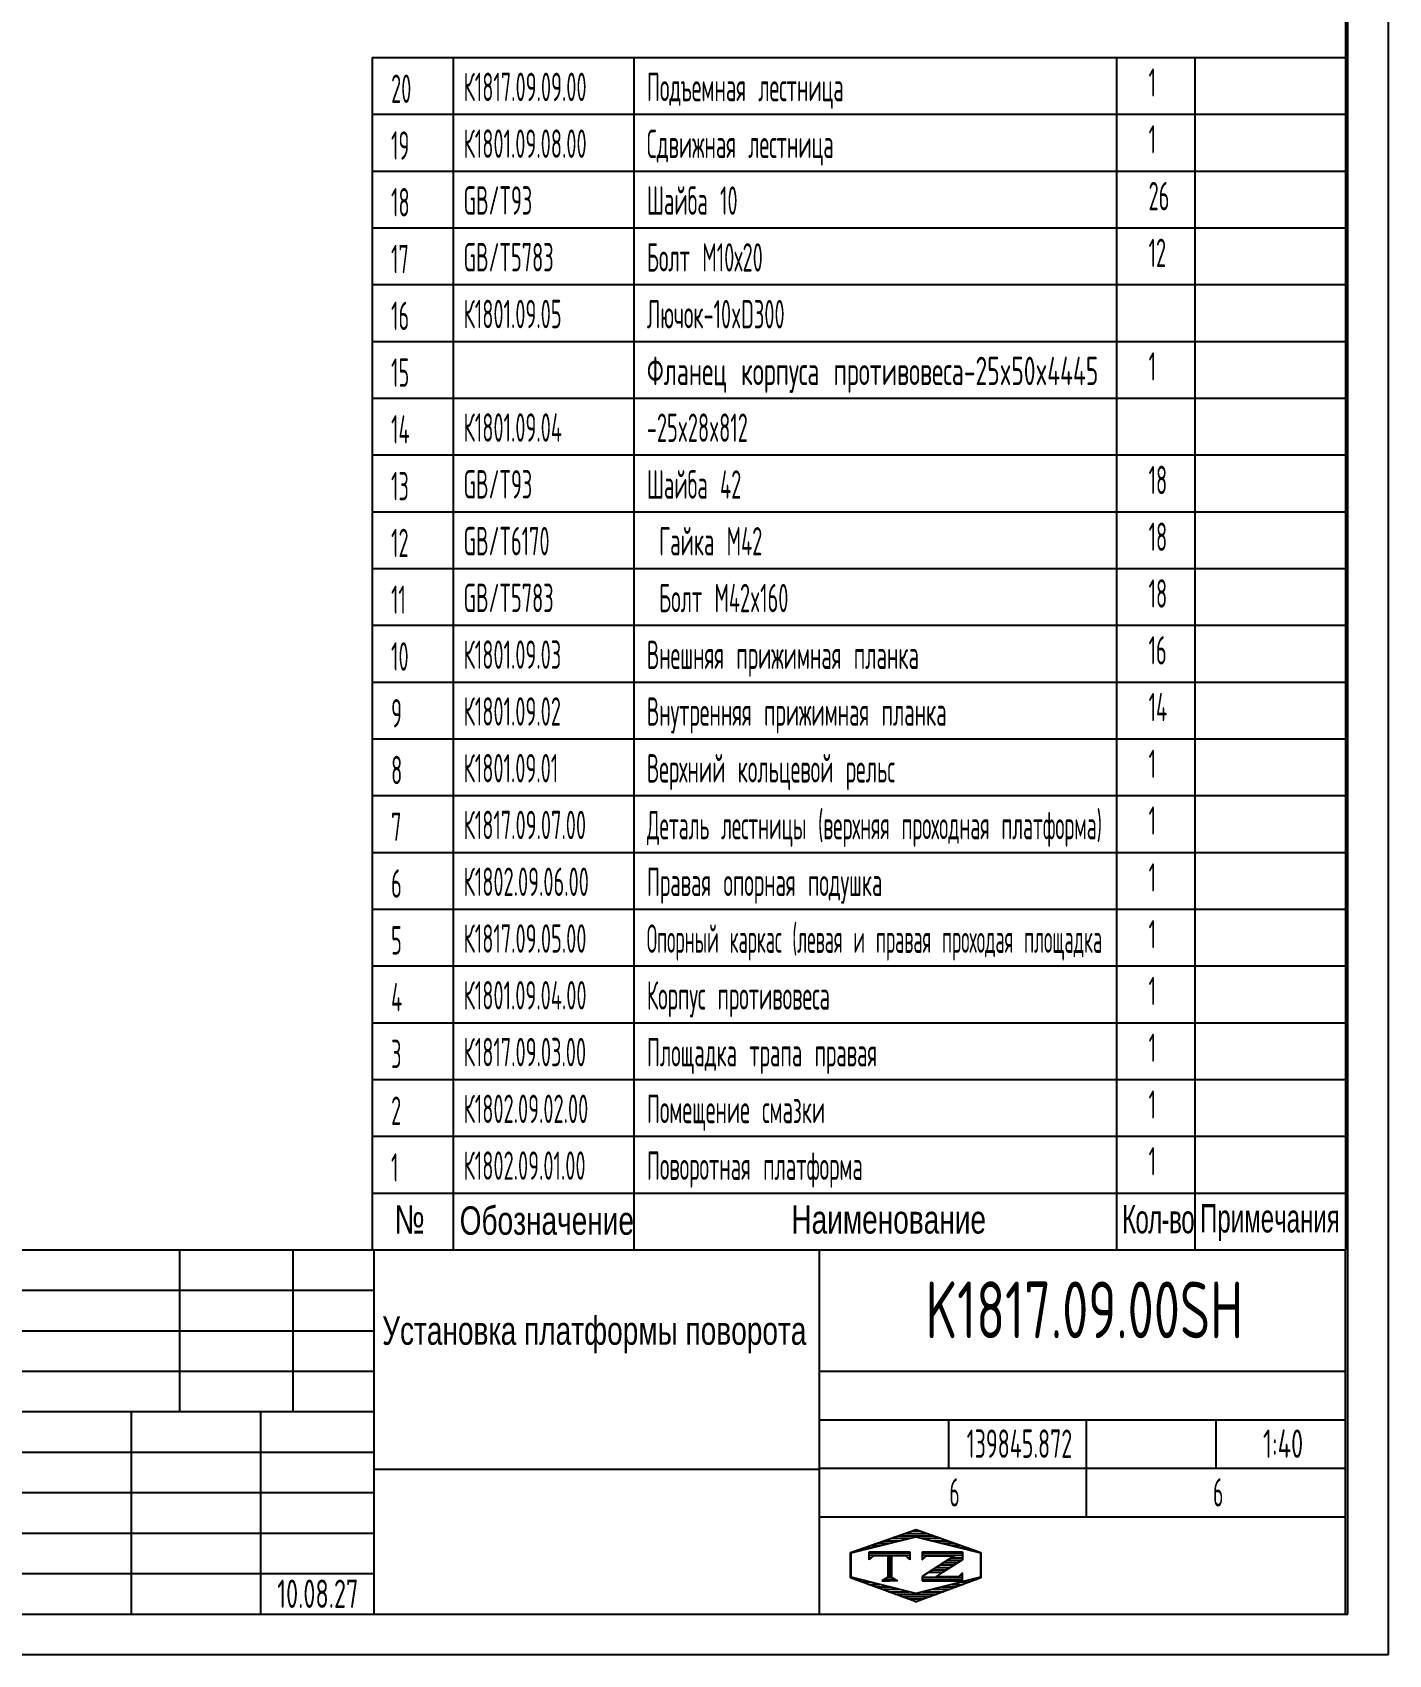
# Model space of a CAD drawing. Header units: millimetres. Extents: x 0 to 16800, y 0 to 12356.
# Drawn here: x 10113 to 16800, y 0 to 8000 of the extents above; entities that cross this region are included whole.
import ezdxf
from ezdxf.enums import TextEntityAlignment as Align

# ---------------------------------------------------------------- set-up
doc = ezdxf.new("R2010")
doc.units = ezdxf.units.MM
doc.header["$LTSCALE"] = 400
doc.linetypes.add('F', pattern=[0.75, 0.5, -0.25])
for name, color, linetype in [('01', 7, 'Continuous'), ('02', 1, 'Continuous'), ('04', 2, 'F'), ('11', 3, 'Continuous'), ('THICK', 7, 'Continuous')]:
    doc.layers.add(name, color=color, linetype=linetype)
doc.styles.add('HZLIB', font='TXT.shx', dxfattribs={"width": 0.5, "height": 140})
doc.styles.get("Standard").update_dxf_attribs({"font": 'isocp', "width": 0.707, "bigfont": 'intecad.shx'})

# ---------------------------------------------------------------- blocks, each defined once
blk = doc.blocks.new('*U172')
at = {"layer": '01'}
for points in [[(415, 5), (415, 292)], [(25, 5), (415, 5)]]:
    blk.add_lwpolyline(points, dxfattribs=at)
at = {"layer": '02'}
for points in [[(420, 0), (420, 297)], [(0, 0), (420, 0)]]:
    blk.add_lwpolyline(points, dxfattribs=at)
blk = doc.blocks.new('*X216')
at = {"color": 0}
for p, q in [((127.06, 7.8), (132.06, 7.8)), ((127.06, 7.5), (132.06, 7.5)), ((127.06, 7.2), (127.32, 7.2)), ((129.23, 6.3), (131.04, 6.3)), ((129.7, 6.6), (131.51, 6.6)), ((130.16, 6.9), (131.98, 6.9)), ((130.62, 7.2), (132.06, 7.2)), ((127.84, 5.4), (129.64, 5.4)), ((128.3, 5.7), (130.1, 5.7)), ((128.77, 6), (130.57, 6))]:
    blk.add_line(p, q, dxfattribs=at)
blk = doc.blocks.new('*X217')
at = {"color": 0}
for p, q in [((127.06, 4.8), (132.06, 4.8)), ((127.06, 4.5), (132.06, 4.5)), ((131.84, 5.1), (132.06, 5.1))]:
    blk.add_line(p, q, dxfattribs=at)
blk = doc.blocks.new('*X215')
at = {"color": 0}
for p, q in [((122.34, 4.5), (123.72, 4.5)), ((122.82, 4.8), (123.24, 4.8))]:
    blk.add_line(p, q, dxfattribs=at)
blk = doc.blocks.new('*X214')
at = {"color": 0}
for p, q in [((120.53, 7.8), (125.53, 7.8)), ((120.53, 7.5), (125.53, 7.5)), ((120.53, 7.2), (120.79, 7.2)), ((125.27, 7.2), (125.53, 7.2))]:
    blk.add_line(p, q, dxfattribs=at)
blk = doc.blocks.new('*X213')
at = {"color": 0}
for p, q in [((124.97, 10.2), (127.67, 10.2)), ((125.83, 10.5), (126.82, 10.5)), ((118.94, 8.1), (119.52, 8.1)), ((119.8, 8.4), (120.72, 8.4)), ((120.66, 8.7), (121.92, 8.7)), ((121.52, 9), (123.12, 9)), ((122.38, 9.3), (124.32, 9.3)), ((123.24, 9.6), (125.52, 9.6)), ((124.1, 9.9), (128.52, 9.9)), ((127.02, 9.6), (129.37, 9.6)), ((128.22, 9.3), (130.22, 9.3)), ((129.42, 9), (131.07, 9)), ((130.62, 8.7), (131.92, 8.7)), ((131.82, 8.4), (132.77, 8.4)), ((133.02, 8.1), (133.62, 8.1)), ((118.22, 7.8), (118.32, 7.8)), ((118.22, 7.5), (118.27, 7.5)), ((118.22, 7.2), (118.27, 7.2)), ((118.22, 6.9), (118.27, 6.9)), ((118.22, 6.6), (118.27, 6.6)), ((118.22, 6.3), (118.27, 6.3)), ((134.22, 7.8), (134.32, 7.8)), ((134.27, 7.5), (134.32, 7.5)), ((134.27, 7.2), (134.32, 7.2)), ((134.27, 6.9), (134.32, 6.9)), ((134.27, 6.6), (134.32, 6.6)), ((134.27, 6.3), (134.32, 6.3)), ((118.22, 6), (118.27, 6)), ((118.22, 5.7), (118.27, 5.7)), ((118.22, 5.4), (118.27, 5.4)), ((118.22, 5.1), (118.27, 5.1)), ((118.22, 4.8), (118.27, 4.8)), ((118.79, 4.5), (119.42, 4.5)), ((119.61, 4.2), (120.62, 4.2)), ((131.92, 4.2), (132.95, 4.2)), ((133.12, 4.5), (133.76, 4.5)), ((134.27, 6), (134.32, 6)), ((134.27, 5.7), (134.32, 5.7)), ((134.27, 5.4), (134.32, 5.4)), ((134.27, 5.1), (134.32, 5.1)), ((134.27, 4.8), (134.32, 4.8)), ((120.43, 3.9), (121.82, 3.9)), ((121.26, 3.6), (123.02, 3.6)), ((122.08, 3.3), (124.22, 3.3)), ((122.91, 3), (125.42, 3)), ((123.73, 2.7), (128.89, 2.7)), ((124.55, 2.4), (128.07, 2.4)), ((125.38, 2.1), (127.26, 2.1)), ((127.12, 3), (129.7, 3)), ((128.32, 3.3), (130.51, 3.3)), ((129.52, 3.6), (131.32, 3.6)), ((130.72, 3.9), (132.14, 3.9)), ((126.2, 1.8), (126.45, 1.8))]:
    blk.add_line(p, q, dxfattribs=at)

msp = doc.modelspace()

# ---------------------------------------------------------------- linework, layer by layer
for p, q in [((16588.15, 12356.25), (16588.15, 1996.26)), ((11788.15, 7876.26), (11788.15, 1996.26)), ((11788.15, 7876.26), (16588.15, 7876.26)), ((12188.15, 7876.26), (12188.15, 1996.26)), ((13079.15, 7876.26), (13079.15, 1996.26)), ((15458.1, 7876.26), (15458.1, 1996.26)), ((15845.46, 7876.26), (15845.46, 1996.26)), ((11788.15, 7596.26), (16588.15, 7596.26)), ((11788.15, 7316.26), (16588.15, 7316.26)), ((11788.15, 7036.26), (16588.15, 7036.26)), ((11788.15, 6756.26), (16588.15, 6756.26)), ((11788.15, 6476.26), (16588.15, 6476.26)), ((11788.15, 6196.26), (16588.15, 6196.26)), ((11788.15, 5916.26), (16588.15, 5916.26)), ((11788.15, 5636.26), (16588.15, 5636.26)), ((11788.15, 5356.26), (16588.15, 5356.26)), ((11788.15, 5076.26), (16588.15, 5076.26)), ((11788.15, 4796.26), (16588.15, 4796.26)), ((11788.15, 4516.26), (16588.15, 4516.26)), ((11788.15, 4236.26), (16588.15, 4236.26)), ((11788.15, 3956.26), (16588.15, 3956.26)), ((11788.15, 3676.26), (16588.15, 3676.26)), ((11788.15, 3396.26), (16588.15, 3396.26)), ((11788.15, 3116.26), (16588.15, 3116.26)), ((11788.15, 2836.26), (16588.15, 2836.26)), ((11788.15, 2556.26), (16588.15, 2556.26)), ((11788.15, 2276.26), (16588.15, 2276.26)), ((11788.15, 1996.26), (16588.15, 1996.26))]:
    msp.add_line(p, q)
at = {"layer": 'THICK'}
for p, q in [((9403.12, 1996.26), (16588.15, 1996.26)), ((10840.13, 1197.92), (10840.13, 1996.26)), ((11398.96, 1197.92), (11398.96, 1996.26)), ((11798.13, 200), (11798.13, 1996.26)), ((13993.55, 200), (13993.55, 1996.26)), ((16588.15, 200), (16588.15, 1996.26)), ((9403.12, 1397.5), (11798.13, 1397.5)), ((13993.55, 1397.5), (16588.15, 1397.5)), ((9403.12, 1197.92), (11798.13, 1197.92)), ((10600.63, 200), (10600.63, 1197.92)), ((11239.3, 200), (11239.3, 1197.92)), ((13993.55, 1158), (16588.15, 1158)), ((14632.22, 918.5), (14632.22, 1158)), ((15310.81, 679), (15310.81, 1158)), ((15949.48, 918.5), (15949.48, 1158)), ((11798.13, 915.04), (13993.55, 915.04)), ((13993.55, 918.5), (16588.15, 918.5)), ((13993.55, 679), (16588.15, 679)), ((9403.12, 200), (16588.15, 200))]:
    msp.add_line(p, q, dxfattribs=at)
at = {"layer": 'THICK', "color": 3}
for p, q in [((9403.12, 1796.67), (11798.13, 1796.67)), ((9403.12, 1597.09), (11798.13, 1597.09)), ((9403.12, 998.34), (11798.13, 998.34)), ((9403.12, 798.75), (11798.13, 798.75)), ((9403.12, 599.17), (11798.13, 599.17)), ((14147.32, 503.61), (14470.84, 616.29)), ((14149.42, 501.07), (14468.75, 580.91)), ((14468.75, 580.91), (14788.09, 501.07)), ((14470.84, 616.29), (14790.17, 503.61)), ((14147.32, 378.12), (14147.32, 503.61)), ((14149.42, 381.32), (14149.42, 501.07)), ((14239.59, 467.42), (14239.59, 507.33)), ((14239.59, 507.33), (14439.17, 507.33)), ((14259.55, 487.37), (14239.59, 467.42)), ((14419.21, 487.37), (14259.55, 487.37)), ((14330.65, 487.56), (14330.65, 378.08)), ((14339.38, 487.56), (14339.38, 378.08)), ((14349.36, 487.56), (14349.36, 378.08)), ((14439.17, 467.42), (14419.21, 487.37)), ((14439.17, 507.33), (14439.17, 467.42)), ((14500.29, 507.33), (14500.29, 467.42)), ((14500.29, 507.33), (14699.87, 507.33)), ((14500.29, 467.42), (14520.25, 487.37)), ((14657.46, 487.37), (14500.29, 385.68)), ((14520.25, 487.37), (14657.46, 487.37)), ((14699.87, 507.33), (14699.87, 467.42)), ((14788.09, 501.07), (14788.09, 381.32)), ((14790.17, 503.61), (14790.17, 378.12)), ((14597.62, 402.36), (14567.11, 382.83)), ((14699.87, 467.8), (14597.62, 402.36)), ((14699.87, 402.79), (14679.91, 382.83)), ((14699.87, 362.88), (14699.87, 402.79)), ((9403.12, 399.58), (11798.13, 399.58)), ((14470.84, 260.31), (14147.32, 378.12)), ((14468.75, 301.49), (14149.42, 381.32)), ((14339.38, 387.2), (14300.71, 362.88)), ((14300.71, 362.88), (14339.38, 362.88)), ((14339.38, 387.2), (14378.05, 362.88)), ((14378.05, 362.88), (14339.38, 362.88)), ((14788.09, 381.32), (14468.75, 301.49)), ((14790.17, 378.12), (14470.84, 260.31)), ((14500.29, 385.68), (14500.29, 362.88)), ((14500.29, 362.88), (14699.87, 362.88)), ((14679.91, 382.83), (14567.11, 382.83))]:
    msp.add_line(p, q, dxfattribs=at)

# ---------------------------------------------------------------- block references
at = {"layer": '04', "xscale": 40, "yscale": 40, "zscale": 40}
msp.add_blockref('*U172', (0, 0), dxfattribs=at)
at = {"layer": 'THICK', "color": 3, "xscale": 39.91680000000042, "yscale": 39.91679999999997, "zscale": 39.91680000000001}
for name in ['*X213', '*X214', '*X216', '*X215', '*X217']:
    msp.add_blockref(name, (9428.37, 190.25), dxfattribs=at)

# ---------------------------------------------------------------- texts
at = {"style": 'HZLIB', "width": 0.5}
for s, p in [('20', (11881.48, 7652.26)), ('К1817.09.09.00', (12238.64, 7661.28)), ('Подъемная лестница', (13142.65, 7660.5)), ('1', (15616.78, 7682.74)), ('К1801.09.08.00', (12238.64, 7381.28)), ('Сдвижная лестница', (13142.65, 7380.5)), ('1', (15616.78, 7402.75)), ('19', (11881.48, 7372.26)), ('18', (11881.48, 7092.26)), ('GB/T93', (12238.64, 7101.28)), ('Шайба 10', (13142.65, 7100.5)), ('26', (15616.78, 7122.75)), ('GB/T5783', (12238.64, 6821.28)), ('Болт М10х20', (13142.65, 6820.5)), ('12', (15616.78, 6842.75)), ('17', (11881.48, 6812.26)), ('16', (11881.48, 6532.26)), ('К1801.09.05', (12238.64, 6541.28)), ('Лючок-10xD300', (13142.65, 6540.5)), ('1', (15616.78, 6282.75)), ('15', (11881.48, 6252.26)), ('14', (11881.48, 5972.26)), ('К1801.09.04', (12238.64, 5981.28)), ('-25x28x812', (13142.65, 5980.5)), ('GB/T93', (12238.64, 5701.28)), ('Шайба 42', (13142.65, 5700.5)), ('18', (15616.78, 5722.75)), ('13', (11881.48, 5692.26)), ('12', (11881.48, 5412.26)), ('GB/T6170', (12238.64, 5421.28)), (' Гайка M42', (13142.65, 5420.5)), ('18', (15616.78, 5442.75)), ('GB/T5783', (12238.64, 5141.29)), (' Болт M42x160', (13142.65, 5140.51)), ('18', (15616.78, 5162.75)), ('11', (11881.48, 5132.26)), ('10', (11881.48, 4852.26)), ('К1801.09.03', (12238.64, 4861.29)), ('Внешняя прижимная планка', (13142.65, 4860.51)), ('16', (15616.78, 4882.75)), ('К1801.09.02', (12238.64, 4581.29)), ('Внутренняя прижимная планка', (13142.65, 4580.51)), ('14', (15616.78, 4602.76)), ('9', (11881.48, 4572.26)), ('8', (11881.48, 4292.26)), ('К1801.09.01', (12238.64, 4301.29)), ('Верхний кольцевой рельс', (13142.65, 4300.51)), ('1', (15616.78, 4322.76)), ('К1817.09.07.00', (12238.64, 4021.29)), ('1', (15616.78, 4042.76)), ('7', (11881.48, 4012.26)), ('6', (11881.48, 3732.26)), ('К1802.09.06.00', (12238.64, 3741.29)), ('Правая опорная подушка', (13142.65, 3740.51)), ('1', (15616.78, 3762.76)), ('К1817.09.05.00', (12238.64, 3461.29)), ('1', (15616.78, 3482.76)), ('5', (11881.48, 3452.26)), ('4', (11881.48, 3172.26)), ('К1801.09.04.00', (12238.64, 3181.29)), ('Корпус противовеса', (13142.65, 3180.51)), ('1', (15616.78, 3202.76)), ('К1817.09.03.00', (12238.64, 2901.29)), ('Площадка трапа правая', (13142.65, 2900.51)), ('1', (15616.78, 2922.76)), ('3', (11881.48, 2892.26)), ('2', (11881.48, 2612.26)), ('К1802.09.02.00', (12238.64, 2621.29)), ('Помещение смазки', (13142.65, 2620.51)), ('1', (15616.78, 2642.76)), ('К1802.09.01.00', (12238.64, 2341.3)), ('Поворотная платформа', (13142.65, 2340.52)), ('1', (15616.78, 2362.76)), ('1', (11881.48, 2332.26))]:
    msp.add_text(s, height=140, dxfattribs=at).set_placement(p)
at = {"style": 'HZLIB'}
for s, width, p, p2 in [('Фланец корпуса противовеса-25x50x4445', 0.435642, (13142.65, 6260.5), (15368.78, 6260.5)), ('Деталь лестницы (верхняя проходная платформа)', 0.362955, (13142.65, 4020.51), (15386.92, 4020.51)), ('Опорный каркас (левая и правая проходая площадка', 0.337626, (13142.65, 3460.51), (15387.86, 3460.51))]:
    msp.add_text(s, height=140, dxfattribs=dict(at, width=width)).set_placement(p, p2, align=Align.FIT)
at = {"layer": '04', "insert": (11898.47, 2215.64), "char_height": 140, "width": 18.3639, "attachment_point": 1}
msp.add_mtext('{\\fArial|b0|i0|c204|p34;\\C0;№}', dxfattribs=at)
at = {"layer": '04', "char_height": 140, "attachment_point": 1}
for s, insert in [('{\\fArial|b0|i0|c204|p34;\\C0;Обозначение}', (12219.76, 2210.43)), ('{\\fArial|b0|i0|c204|p34;\\C0;Наименование}', (13855.24, 2216.05)), ('{\\fArial|b0|i0|c204|p34;\\W0.607;\\T0.95;\\C0;Кол-во}', (15486.33, 2217.73)), ('{\\fArial|b0|i0|c204|p34;\\W0.607;\\C0;Примечания}', (15870.51, 2221.56)), ('{\\fArial|b0|i0|c204|p34;\\C3;Установка платформы поворота}', (11837.59, 1667.81))]:
    msp.add_mtext(s, dxfattribs=dict(at, insert=insert))
at = {"layer": '11'}
for s, height, width, p, p2 in [('K1817.09.00SH', 280, 0.69384, (14517.22, 1560), (16082.78, 1560)), ('139845.872', 140, 0.579131, (14720, 970), (15240, 970)), ('1:40', 140, 0.657692, (16180.98, 970), (16379.02, 970)), ('6', 140, 0.600695, (14634.79, 730), (14685.21, 730)), ('6', 140, 0.600695, (15934.79, 730), (15985.21, 730)), ('10.08.27', 140, 0.642055, (11320, 230), (11720, 230))]:
    msp.add_text(s, height=height, dxfattribs=dict(at, width=width)).set_placement(p, p2, align=Align.FIT)

doc.saveas('drawing.dxf')
